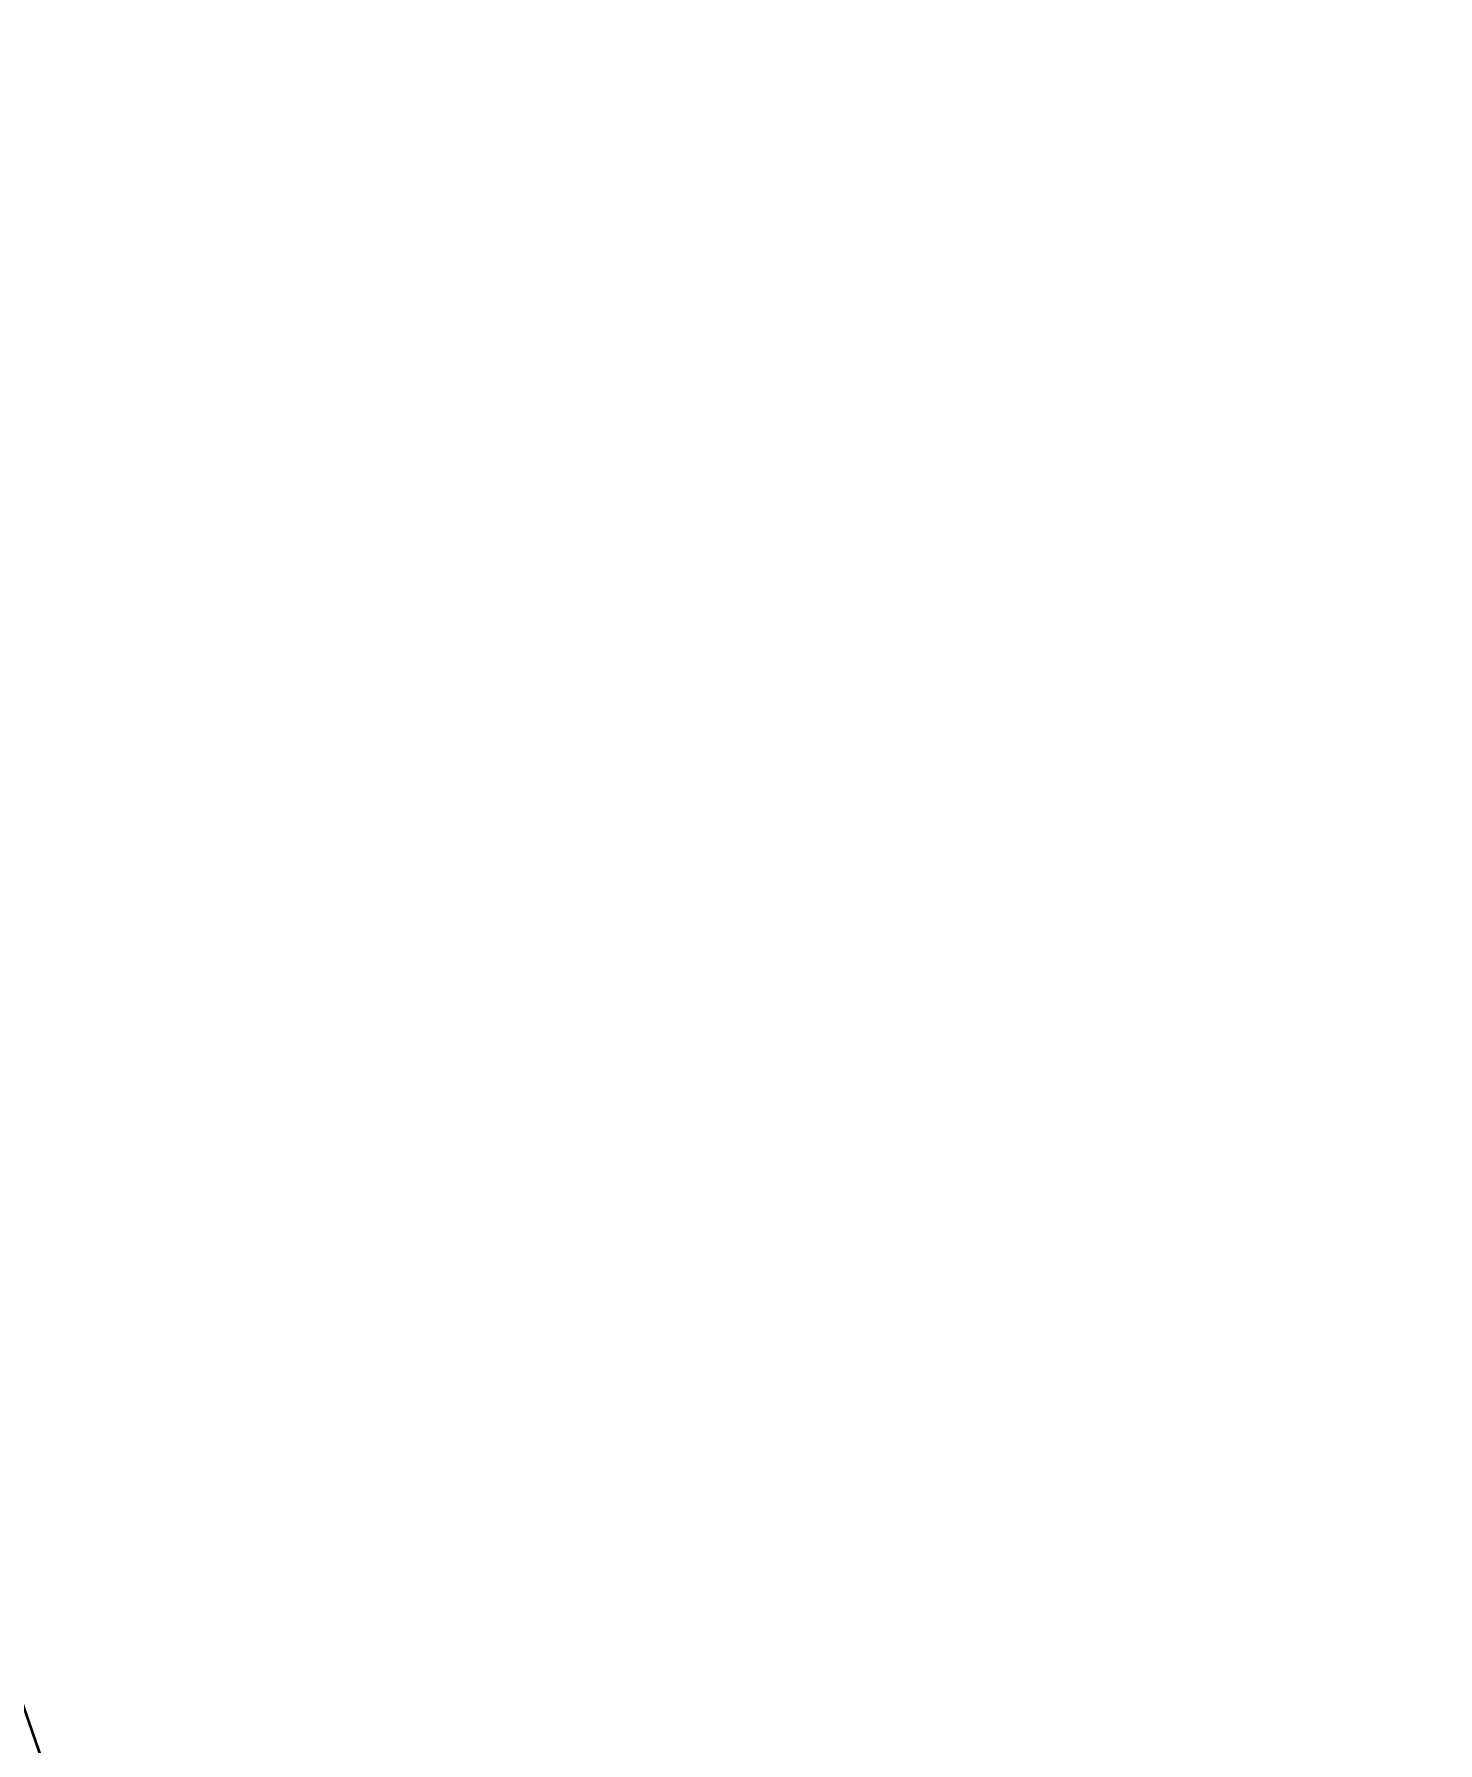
# Model space of a CAD drawing. Header units: millimetres. Extents: x -361681467 to 361175952, y -1292982 to 1550216.
# Drawn here: x -48872 to -33926, y 38517 to 56702 of the extents above; entities that cross this region are included whole.
import ezdxf

# ---------------------------------------------------------------- set-up
doc = ezdxf.new("R2010")
doc.units = ezdxf.units.MM
doc.header["$MEASUREMENT"] = 0
doc.layers.add('00_duong_QH', color=7, linetype='Continuous', lineweight=9)
doc.layers.add('AUDIT_I_220808132811-11', color=7, linetype='Continuous', lineweight=9)

msp = doc.modelspace()

# ---------------------------------------------------------------- linework, layer by layer
at = {"layer": '00_duong_QH', "color": 251, "extrusion": (7.52316e-37, 3.29453e-06, 1), "elevation": -0.7}
for points in [[(-73995.4, 47058.4), (-74402.9, 48238.6), (-74743.3, 49264.2, -0.5721349), (-70356.3, 55577), (-70356.3, 55577), (-55283.7, 51221.9, -0.260044), (-52353, 48619), (-48213, 36692.5), (-46490.6, 31673.7, -0.0851587), (-46189.3, 29842.7), (-46199.4, 28170.4), (-43263.5, 28170.4, -0.4853325), (-42963.5, 28570.4), (-14846.4, 28570.4, -0.3325648), (-9646.5, 23917.1), (-8080.4, 16402), (-8041.4, 16200.2), (-7198.6, 12371.4, -0.4743644), (-12357.6, 6070.4), (-45142.5, 6070.4), (-57495, 6070.4, -0.3210444), (-62697.4, 9785.7), (-71022.3, 33863.9, 0.4109427), (-71669.2, 34182.9)], [(-74274, 48517.7), (-74557.5, 49338.9, -0.5685039), (-70391.7, 55379.1), (-55333, 51027.9, -0.2604471), (-52542.1, 48553.7), (-48414.3, 36622.8), (-46679.6, 31608.3, -0.0851587), (-46389.3, 29843.9), (-46399.4, 28170.4)]]:
    msp.add_lwpolyline(points, format="xyb", dxfattribs=at)
at = {"layer": 'AUDIT_I_220808132811-11', "elevation": 0}
msp.add_lwpolyline([(-46199.4, 28170.4), (-46189.3, 29842.7, 0.0851587), (-46490.6, 31673.7), (-48225.3, 36688.2), (-52353, 48619, 0.2600452), (-55283.7, 51221.9), (-70356.3, 55577, 0.5721349), (-74743.3, 49264.2), (-74460.4, 48444.2)], format="xyb", dxfattribs=at)

doc.saveas('drawing.dxf')
